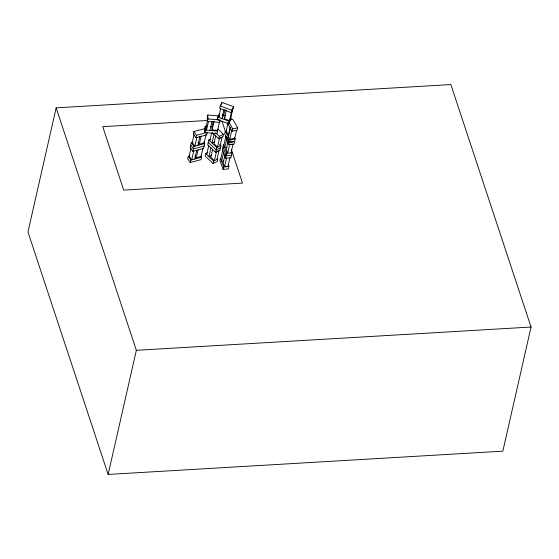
<?xml version="1.0" encoding="UTF-8"?>
<svg xmlns="http://www.w3.org/2000/svg" width="559" height="559" viewBox="0 0 559 559"><rect width="100%" height="100%" fill="white"/><g stroke="black" fill="none" stroke-linecap="round" stroke-linejoin="round"><path stroke-width="0.84" d="M56.152 107.838L27.95 231.971L108.146 474.437L502.848 451.162L531.05 327.029L450.854 84.563L56.152 107.838L136.347 350.304L108.146 474.437M189.892 155.884L188.236 156.331L187.677 158.777L190.298 162.529L201.065 159.629L201.617 157.184L200.744 155.933M192.981 142.272L191.325 142.72L190.214 147.618L192.827 151.37L203.595 148.47L204.713 143.572L203.839 142.321M205.936 130.54L204.629 128.668L193.861 131.561L193.309 134.013L195.923 137.759L206.69 134.866L207.242 132.413L196.482 135.313L195.923 137.759M190.94 148.17L189.145 156.087L191.758 159.832L193.735 151.126M194.036 134.558L192.233 142.475L194.853 146.227L196.831 137.514M190.298 162.529L190.85 160.077L188.236 156.331M192.827 151.37L193.945 146.472L191.325 142.72M194.791 159.022L196.768 150.308M197.879 145.41L199.856 136.703M202.882 148.568L201.086 156.485L196.237 157.792L198.04 149.875M206.152 134.167L204.175 142.88L199.332 144.18L201.128 136.263M204.259 130.296L204.629 128.668M206.865 126.292L205.23 126.159L204.678 128.605L204.915 132.546L217.137 133.58L217.598 129.555M219.177 115.958L207.766 115L207.214 117.446L207.452 121.387L219.673 122.421L220.043 120.786M207.703 119.912L206.264 126.243L206.502 130.184L208.479 121.478M204.915 132.546L205.474 130.1L205.23 126.159M207.452 121.387L208.004 118.941L207.766 115M209.939 130.478L211.917 121.764M207.801 152.544L205.712 153.578L205.153 156.024L213.112 163.556L217.297 161.488L217.849 159.035L213.671 161.104L213.112 163.556M210.198 139.282L208.8 139.967L207.689 144.865L215.648 152.397L219.827 150.329L220.945 145.431L219.722 144.271M213.217 121.911L211.952 127.452L212.106 129.919L217.605 130.38L219.582 121.673M212.106 129.919L214.083 121.205M206.718 154.501L208.696 145.794M209.814 140.889L211.609 132.972M228.652 123.763L229.211 121.317L231.049 117.837L230.497 120.283L228.652 123.763L217.123 119.528L217.682 117.076L219.519 113.596M220.211 105.917L219.659 108.369L231.188 112.604L233.033 109.124L233.585 106.678L222.056 102.437L220.211 105.917L231.747 110.158L233.585 106.678M210.939 147.911L208.954 156.618L211.742 155.241M214.027 134.3L212.05 143.006L214.838 141.63M220.63 108.725L218.653 117.439L219.387 116.041M221.497 104.889L222.056 102.437M212.644 149.379L210.848 157.296L214.425 160.685L216.403 151.978L219.023 150.685L217.039 159.392M215.739 135.774L213.936 143.691L217.521 147.08L219.498 138.366L222.112 137.074L220.134 145.787M223.873 109.92L221.895 118.627L223.733 115.147L224.998 109.606M215.648 152.397L216.759 147.499L220.945 145.431M212.35 132.714L218.737 138.786L219.296 136.34L223.481 134.272L217.968 129.059M229.511 120.646L231.496 111.933L232.642 109.76L230.664 118.466L229.511 120.646L224.327 118.739L226.304 110.025M223.481 134.272L222.922 136.717L218.737 138.786M226.926 131.099L225.242 131.428L224.69 133.88L229.609 142.412L234.654 141.42L235.206 138.967L234.389 137.549M228.002 123.357L226.199 131.274L228.421 135.117L230.217 127.2M231.188 112.604L231.747 110.158M220.777 158.847L222.755 150.133M223.866 145.235L225.85 136.529M223.628 152.6L221.643 161.313L223.928 161.153M226.716 138.995L224.739 147.702L227.024 147.541M228.365 136.843L230.343 128.137M225.004 154.913L223.209 162.83L224.599 166.778L227.932 166.54L229.91 157.834M227.918 142.091L226.297 149.218L227.688 153.173L229.672 144.46L232.998 144.222L231.021 152.935M231.733 130.533L229.749 139.247L234.794 138.248L236.59 130.331M223.048 169.335L223.607 166.882L220.519 158.099L219.96 160.552L223.048 169.335L228.379 168.958L228.931 166.505L228.372 164.912M225.584 158.176L226.695 153.271L223.607 144.495L222.496 149.393L225.584 158.176L230.916 157.799L232.027 152.9L231.181 150.504M229.232 142.119L234.563 141.741L234.004 144.187L228.68 144.564L229.232 142.119L227.548 137.325M229.609 142.412L230.168 139.967L225.242 131.428M229.463 119.94L232.823 119.277L237.743 127.808L237.184 130.261L232.146 131.253L232.705 128.808L229.008 122.407M224.599 166.778L226.577 158.071M217.123 119.528L217.856 118.138M224.327 118.739L225.088 117.285M220.386 147.876L216.207 149.945L208.241 142.419M193.945 146.472L204.713 143.572M204.154 146.025L193.386 148.918L190.773 145.172M190.85 160.077L201.617 157.184M232.705 128.808L237.743 127.808M230.168 139.967L235.206 138.967M226.695 153.271L232.027 152.9M231.468 155.346L226.143 155.723L223.048 146.947M223.607 166.882L228.931 166.505M207.627 120.471L102.737 126.655L123.721 190.102L242.48 183.093L231.307 149.316M136.347 350.304L531.05 327.029M208.004 118.941L220.232 119.968M210.121 126.572L212.567 126.774M205.474 130.1L217.696 131.127M222.594 114.728L225.668 115.86M217.682 117.076L229.211 121.317M215.62 132.86L219.296 136.34M208.8 139.967L216.759 147.499M205.712 153.578L213.671 161.104M193.861 131.561L196.482 135.313M198.103 142.426L199.332 144.18M195.014 156.031L196.237 157.792M228.184 122.568L228.917 123.846M227.22 122.721L232.146 131.253M225.584 135.788L228.68 144.564M222.042 121.296L225.584 132.008M219.582 120.842L219.673 122.421"/></g></svg>
